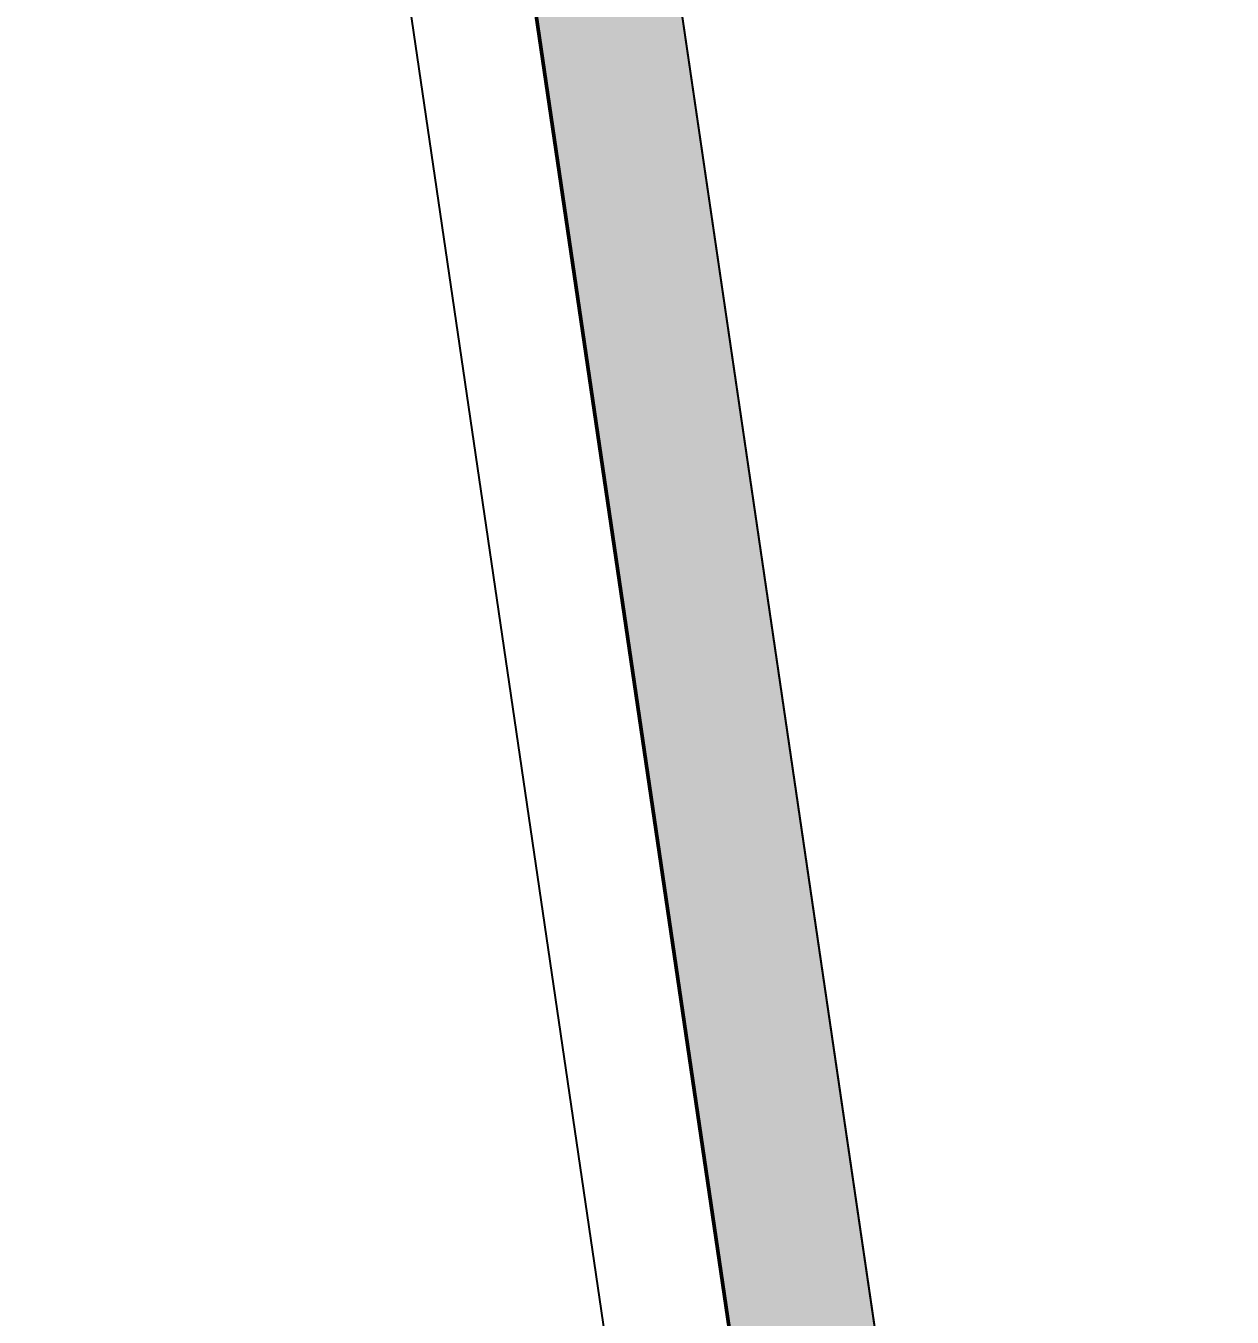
# Model space of a CAD drawing. Extents: x 24214 to 26635, y 31988 to 38688.
# Drawn here: x 25692.5 to 25775.8, y 34764.4 to 34853.6 of the extents above; entities that cross this region are included whole.
import ezdxf

# ---------------------------------------------------------------- set-up
doc = ezdxf.new("R2010")
doc.units = 0
doc.header["$MEASUREMENT"] = 0
doc.header["$PDMODE"] = 3
doc.header["$PDSIZE"] = -3
doc.layers.add('0_IO_00_DIMENSION_1-20', color=1, linetype='Continuous')
doc.layers.add('Leica_3DDisto_2D', color=5, linetype='Continuous')
doc.styles.get("Standard").update_dxf_attribs({"font": 'simplex'})
doc.dimstyles.new('ISO-25', dxfattribs={"dimtxt": 2.5, "dimasz": 2.5, "dimexe": 1.25, "dimexo": 0.625, "dimtad": 1, "dimtxsty": 'Standard', "dimcen": 2.5, "dimadec": 0, "dimazin": 0, "dimtfac": 1, "dimtmove": 0, "dimatfit": 3, "dimfxl": 1, "dimarcsym": 0})

# ---------------------------------------------------------------- blocks, each defined once
blk = doc.blocks.new('*D356')
at = {"color": 0, "linetype": 'ByBlock', "lineweight": -2, "ltscale": 5, "transparency": 33554636}
for p, q in [((25701.508, 35028.475), (25692.462, 35027.147)), ((25738.825, 34719.837), (25694.062, 35024.855)), ((25746.997, 34718.509), (25737.951, 34717.182))]:
    blk.add_line(p, q, dxfattribs=at)
at = {"color": 0, "transparency": 33554636}
for points in [[(25694.474, 35024.916), (25693.65, 35024.795), (25693.699, 35027.329)], [(25738.413, 34719.776), (25739.237, 34719.897), (25739.188, 34717.363)]]:
    blk.add_solid(points, dxfattribs=at)
at = {"layer": 'Defpoints', "color": 0, "transparency": 33554636}
for p in [(25702.127, 35028.565), (25693.699, 35027.329), (25747.615, 34718.6)]:
    blk.add_point(p, dxfattribs=at)
at = {"color": 0, "transparency": 33554636, "insert": (25718.534, 34872.653), "char_height": 2.5, "attachment_point": 5, "rotation": 278.3488}
blk.add_mtext('313,29', dxfattribs=at)

msp = doc.modelspace()

# ---------------------------------------------------------------- hatches: boundary and pattern name
at = {"linetype": 'ByBlock', "transparency": 33554495}
h = msp.add_hatch(color=254, dxfattribs=at)
h.paths.add_polyline_path([(25702.12671, 35028.56532), (25747.61537, 34718.60017), (25757.55212, 34719.76106), (25712.07153, 35029.67115)])
h.paths.add_polyline_path([(25757.55212, 34719.76106), (25747.68162, 34718.14872), (25727.91804, 34716.04421), (25731.26671, 34689.20532), (25775.77671, 34694.40532), (25772.39671, 34721.49532)])

# ---------------------------------------------------------------- linework, layer by layer
at = {"linetype": 'ByBlock'}
msp.add_lwpolyline([(25702.12671, 35028.56532), (25747.68162, 34718.14872), (25757.55212, 34719.76106), (25712.07153, 35029.67115), (25702.12671, 35028.56532)], dxfattribs=at)
at = {"layer": '0_IO_00_DIMENSION_1-20', "color": 1, "lineweight": 50, "transparency": 33554636}
msp.add_line((25702.22004, 35027.92932), (25747.72168, 34718.15527), dxfattribs=at)
at = {"layer": 'Leica_3DDisto_2D'}
for p, q in [((25757.57565, 34719.60071), (25712.02073, 35030.01731)), ((25747.68162, 34718.14872), (25702.12671, 35028.56532))]:
    msp.add_line(p, q, dxfattribs=at)

# ---------------------------------------------------------------- dimensions: what is measured, and where the dimension line sits
at = {"color": 3, "linetype": 'ByBlock', "ltscale": 5, "transparency": 33554636}
dim = msp.add_aligned_dim(p1=(25747.61537, 34718.60017), p2=(25702.12671, 35028.56532), distance=8.51788, dimstyle='ISO-25', dxfattribs=at)
dim.commit()
dim.dimension.update_dxf_attribs({"geometry": '*D356', "text_midpoint": (25718.53413, 34872.65278)})

doc.saveas('drawing.dxf')
